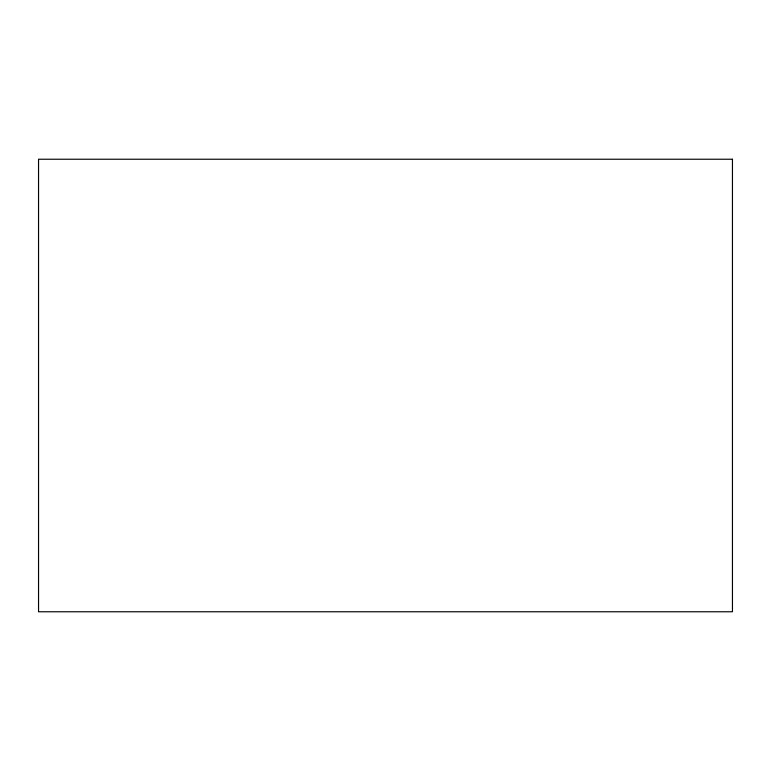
<?xml version="1.0" encoding="UTF-8"?>
<svg xmlns="http://www.w3.org/2000/svg" width="771" height="771" viewBox="0 0 771 771"><rect width="100%" height="100%" fill="white"/><g stroke="black" fill="none" stroke-linecap="round" stroke-linejoin="round"><path stroke-width="1.16" d="M732.45 159.231L38.55 159.231L38.55 611.769L732.45 611.769L732.45 159.231"/></g></svg>
